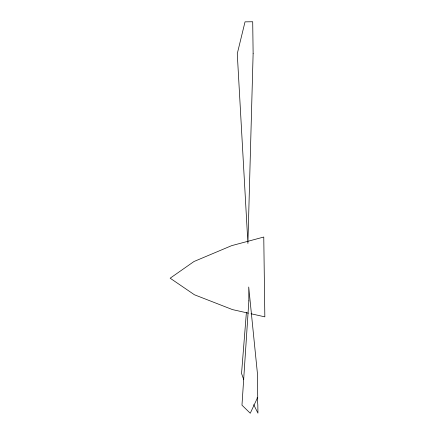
<?xml version="1.0" encoding="UTF-8"?>
<svg xmlns="http://www.w3.org/2000/svg" width="435" height="435" viewBox="0 0 435 435"><rect width="100%" height="100%" fill="white"/><g stroke="black" fill="none" stroke-linecap="round" stroke-linejoin="round"><path stroke-width="0.65" d="M246.384 312.602L241.545 373.453L243.779 379.75M248.341 313.156L232.502 309.606L194.434 294.767L170.161 278.204L193.994 261.511L231.648 245.655L263.768 237.037L264.839 316.854L250.979 313.749M253.692 404.664L257.939 413.147L257.825 404.963L257.177 397.503M248.858 300.862L241.969 405.175L250.261 413.25L257.727 397.285L257.4 373.241L248.717 286.969L248.858 300.862M253.126 53.472L247.906 243.442L237.271 53.684L245.03 21.853L252.708 21.75L253.126 53.472"/></g></svg>
